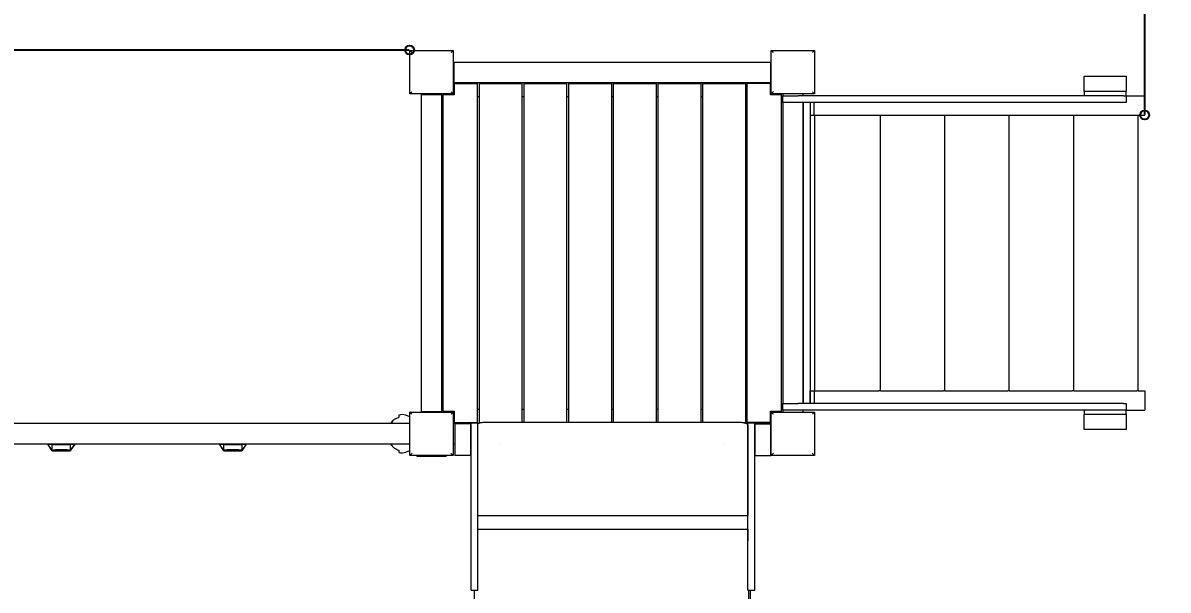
# Model space of a CAD drawing. Extents: x -10000 to 10000, y -10000 to 10000.
# Drawn here: x -1305 to 1231, y -746 to 509 of the extents above; entities that cross this region are included whole.
import ezdxf

# ---------------------------------------------------------------- set-up
doc = ezdxf.new("R2010")
doc.units = 0
doc.header["$LTSCALE"] = 5
doc.header["$PDMODE"] = 33
doc.header["$PDSIZE"] = 20
for name, color, linetype in [('PRODUCT', 3, 'CONTINUOUS'), ('REFERENCE', 9, 'CONTINUOUS'), ('REVIEW_REQUIRED', 30, 'CONTINUOUS'), ('SAFETY_ZONE', 1, 'CONTINUOUS')]:
    doc.layers.add(name, color=color, linetype=linetype)
doc.styles.add('LG1', font='arial.ttf', dxfattribs={"height": 185})
doc.styles.get("Standard").update_dxf_attribs({"font": 'SIMPLEX'})
doc.dimstyles.new('LG_DIM', dxfattribs={"dimtxt": 2.5, "dimasz": 2.5, "dimexe": 1.25, "dimexo": 0.625, "dimtad": 1, "dimlunit": 6, "dimtxsty": 'Standard', "dimcen": 2.5, "dimazin": 3, "dimtfac": 1, "dimtmove": 0, "dimatfit": 3, "dimarcsym": 0})

# ---------------------------------------------------------------- blocks, each defined once
blk = doc.blocks.new('*D4')
at = {"layer": 'REFERENCE', "color": 0, "transparency": 16777216}
for p in [(421.5, 1922.5), (304.8, -4330.4), (3084.9, -4330.4)]:
    blk.add_point(p, dxfattribs=at)
at = {"layer": 'REVIEW_REQUIRED', "color": 0, "lineweight": -2, "transparency": 16777216}
for p, q in [((422.5, 1922.5), (3134.9, 1922.5)), ((3084.9, 1802.5), (3084.9, -1059.5)), ((3084.9, -4210.4), (3084.9, -1348.4)), ((305.8, -4330.4), (3134.9, -4330.4))]:
    blk.add_line(p, q, dxfattribs=at)
at = {"layer": 'REVIEW_REQUIRED', "color": 0, "transparency": 16777216}
for points in [[(3064.9, 1802.5), (3104.9, 1802.5), (3084.9, 1922.5)], [(3064.9, -4210.4), (3104.9, -4210.4), (3084.9, -4330.4)]]:
    blk.add_solid(points, dxfattribs=at)
at = {"layer": 'REVIEW_REQUIRED', "color": 4, "transparency": 16777216, "insert": (3084.9, -1204), "char_height": 185, "attachment_point": 5, "style": 'LG1'}
blk.add_mtext('\\A1;6250', dxfattribs=at)
blk = doc.blocks.new('*D5')
at = {"layer": 'REFERENCE', "color": 0, "transparency": 16777216}
for p in [(2090.5, -400), (-4252.5, -415.2), (-4252.5, -4924.6)]:
    blk.add_point(p, dxfattribs=at)
at = {"layer": 'REVIEW_REQUIRED', "color": 0, "lineweight": -2, "transparency": 16777216}
for p, q in [((2090.5, -401), (2090.5, -4974.6)), ((-4252.5, -416.2), (-4252.5, -4974.6)), ((-4132.5, -4924.6), (-1540.5, -4924.6)), ((1970.5, -4924.6), (-887.7, -4924.6))]:
    blk.add_line(p, q, dxfattribs=at)
at = {"layer": 'REVIEW_REQUIRED', "color": 0, "transparency": 16777216}
for points in [[(-4132.5, -4904.6), (-4132.5, -4944.6), (-4252.5, -4924.6)], [(1970.5, -4904.6), (1970.5, -4944.6), (2090.5, -4924.6)]]:
    blk.add_solid(points, dxfattribs=at)
at = {"layer": 'REVIEW_REQUIRED', "color": 4, "transparency": 16777216, "insert": (-1214.1, -4924.6), "char_height": 185, "attachment_point": 5, "style": 'LG1'}
blk.add_mtext('\\A1;6340', dxfattribs=at)
blk = doc.blocks.new('*D6')
at = {"layer": 'REFERENCE', "color": 0, "transparency": 16777216}
for p in [(-5109.2, 448.8), (-448.8, 448.8), (-286.8, -2447.3)]:
    blk.add_point(p, dxfattribs=at)
at = {"layer": 'REVIEW_REQUIRED', "color": 0, "lineweight": -2, "transparency": 16777216}
for p, q in [((-449.8, 448.8), (-5159.2, 448.8)), ((-5109.2, 328.8), (-5109.2, -854.8)), ((-5109.2, -2327.3), (-5109.2, -1143.7)), ((-287.8, -2447.3), (-5159.2, -2447.3))]:
    blk.add_line(p, q, dxfattribs=at)
at = {"layer": 'REVIEW_REQUIRED', "color": 0, "transparency": 16777216}
for points in [[(-5129.2, 328.8), (-5089.2, 328.8), (-5109.2, 448.8)], [(-5129.2, -2327.3), (-5089.2, -2327.3), (-5109.2, -2447.3)]]:
    blk.add_solid(points, dxfattribs=at)
at = {"layer": 'REVIEW_REQUIRED', "color": 4, "transparency": 16777216, "insert": (-5109.2, -999.3), "char_height": 185, "attachment_point": 5, "style": 'LG1'}
blk.add_mtext('\\A1;2900', dxfattribs=at)
blk = doc.blocks.new('*D7')
at = {"layer": 'REFERENCE', "color": 0, "transparency": 16777216}
for p in [(1178.9, 2224.3), (1178.9, 305), (-2849.3, -381)]:
    blk.add_point(p, dxfattribs=at)
at = {"layer": 'REVIEW_REQUIRED', "color": 0, "lineweight": -2, "transparency": 16777216}
for p, q in [((-2849.3, -380), (-2849.3, 2274.3)), ((1178.9, 306), (1178.9, 2274.3)), ((-2729.3, 2224.3), (-1164.8, 2224.3)), ((1058.9, 2224.3), (-505.6, 2224.3))]:
    blk.add_line(p, q, dxfattribs=at)
at = {"layer": 'REVIEW_REQUIRED', "color": 0, "transparency": 16777216}
for points in [[(-2729.3, 2244.3), (-2729.3, 2204.3), (-2849.3, 2224.3)], [(1058.9, 2244.3), (1058.9, 2204.3), (1178.9, 2224.3)]]:
    blk.add_solid(points, dxfattribs=at)
at = {"layer": 'REVIEW_REQUIRED', "color": 4, "transparency": 16777216, "insert": (-835.2, 2224.3), "char_height": 185, "attachment_point": 5, "style": 'LG1'}
blk.add_mtext('\\A1;4030', dxfattribs=at)

msp = doc.modelspace()

# ---------------------------------------------------------------- linework, layer by layer
at = {"layer": 'PRODUCT', "linetype": 'Continuous', "lineweight": 0}
for p, q in [((-448, 352), (-448, 448)), ((-448, 448), (-352, 448)), ((-352, 448), (-352, 352)), ((352, 352), (352, 448)), ((352, 448), (448, 448)), ((448, 448), (448, 352)), ((-350.5, 422.5), (-352, 422.5)), ((-352, 422.5), (-352, 377.5)), ((-350.5, 422.5), (350.5, 422.5)), ((-350.5, 422.5), (-350.5, 377.5)), ((352, 422.5), (350.5, 422.5)), ((350.5, 422.5), (350.5, 377.5)), ((352, 377.5), (352, 422.5)), ((1044.9, 357), (1044.9, 391)), ((1044.9, 391), (1137.9, 391)), ((1137.9, 391), (1137.9, 357)), ((-352, 377.5), (-350.5, 377.5)), ((-351, 350), (-351, 377.5)), ((-350.5, 377.5), (350.5, 377.5)), ((-350, 375), (-350, 350)), ((-350, 375), (-299, 375)), ((-299, 375), (-299, -375)), ((-295, 375), (-200, 375)), ((-295, 375), (-295, -375)), ((-200, 375), (-200, -374.4)), ((-196, 375), (-101, 375)), ((-196, 375), (-196, -374.4)), ((-101, 375), (-101, -374.4)), ((-97, 375), (-2, 375)), ((-97, 375), (-97, -374.4)), ((-2, 375), (-2, -374.4)), ((2, 375), (97, 375)), ((2, 375), (2, -374.4)), ((97, 375), (97, -374.4)), ((101, 375), (196, 375)), ((101, 375), (101, -374.4)), ((196, 375), (196, -374.4)), ((200, 375), (295, 375)), ((200, 375), (200, -374.4)), ((295, 375), (295, -375)), ((299, -375), (299, 375)), ((350, 375), (299, 375)), ((350, 350), (350, 375)), ((350.5, 377.5), (352, 377.5)), ((351, 350), (351, 377.5)), ((1137.9, 357), (1044.9, 357)), ((1044.9, 357), (1044.9, 348)), ((1137.9, 348), (1137.9, 357)), ((-352, 352), (-448, 352)), ((-422.5, 352), (-422.5, 350.5)), ((-377.5, 352), (-422.5, 352)), ((-422.5, -350.5), (-422.5, 350.5)), ((-422.5, 350.5), (-377.5, 350.5)), ((-377.5, 350.5), (-377.5, 352)), ((-377.5, -350.5), (-377.5, 350.5)), ((-375, 350), (-375, -350)), ((-350, 350), (-375, 350)), ((-295, 345.6), (-299, 345.6)), ((-196, 345.6), (-200, 345.6)), ((-97, 345.6), (-101, 345.6)), ((2, 345.6), (-2, 345.6)), ((101, 345.6), (97, 345.6)), ((200, 345.6), (196, 345.6)), ((299, 345.6), (295, 345.6)), ((375, 350), (350, 350)), ((448, 352), (352, 352)), ((375, -350), (375, 350)), ((377.5, 352), (377.5, 348)), ((422.5, 352), (377.5, 352)), ((377.5, 333), (377.5, 348)), ((377.5, 348), (383.2, 348)), ((377.5, 333), (377.5, -333)), ((383.2, 333), (377.5, 333)), ((383.2, 348), (411.5, 348)), ((411.5, 333), (383.2, 333)), ((1131.9, 348), (411.5, 348)), ((1131.9, 333), (411.5, 333)), ((422.5, 348), (422.5, 352)), ((422.5, -333), (422.5, 333)), ((423, 333), (423, -333)), ((438, 333), (438, 305)), ((438, 333), (438, -333)), ((446.8, 305), (446.8, 333)), ((1131.9, 348), (1137.8, 348)), ((1137.9, 333), (1131.9, 333)), ((1137.8, 348), (1137.9, 348)), ((1137.9, 348), (1178.9, 348)), ((1137.9, 348), (1137.9, 333)), ((1178.9, 305), (1178.9, 348)), ((423, 305), (422.5, 305)), ((438, 305), (446.8, 305)), ((446.8, 305), (590.2, 305)), ((448.5, -305), (448.5, 305)), ((590.2, 305), (593.5, 305)), ((593.5, 305), (733, 305)), ((593.5, -305), (593.5, 305)), ((733, 305), (736.2, 305)), ((736.2, 305), (875.7, 305)), ((736.2, -305), (736.2, 305)), ((875.7, 305), (878.9, 305)), ((878.9, 305), (1018.4, 305)), ((878.9, -305), (878.9, 305)), ((1018.4, 305), (1021.7, 305)), ((1021.7, 305), (1161.1, 305)), ((1021.7, -305), (1021.7, 305)), ((1161.1, 305), (1164.4, 305)), ((1164.4, 305), (1178.9, 305)), ((1164.4, -305), (1164.4, 305)), ((423, -305), (422.5, -305)), ((438, -333), (438, -305)), ((438, -305), (446.8, -305)), ((446.8, -305), (590.2, -305)), ((446.8, -305), (446.8, -333)), ((593.5, -305), (590.2, -305)), ((593.5, -305), (733, -305)), ((736.2, -305), (733, -305)), ((736.2, -305), (875.7, -305)), ((878.9, -305), (875.7, -305)), ((878.9, -305), (1018.4, -305)), ((1021.7, -305), (1018.4, -305)), ((1021.7, -305), (1161.1, -305)), ((1164.4, -305), (1161.1, -305)), ((1164.4, -305), (1178.9, -305)), ((1178.9, -305), (1178.9, -348)), ((-448, -448), (-448, -352)), ((-448, -352), (-352, -352)), ((-422.5, -350.5), (-422.5, -352)), ((-422.5, -350.5), (-377.5, -350.5)), ((-422.5, -352), (-377.5, -352)), ((-377.5, -352), (-377.5, -350.5)), ((-375, -350), (-350, -350)), ((-352, -352), (-352, -448)), ((-351, -350), (-351, -377.5)), ((-350, -350), (-350, -375)), ((-299, -345.6), (-295, -345.6)), ((-200, -345.6), (-196, -345.6)), ((-101, -345.6), (-97, -345.6)), ((-2, -345.6), (2, -345.6)), ((97, -345.6), (101, -345.6)), ((196, -345.6), (200, -345.6)), ((295, -345.6), (299, -345.6)), ((350, -350), (375, -350)), ((350, -375), (350, -350)), ((351, -350), (351, -377.5)), ((352, -448), (352, -352)), ((352, -352), (448, -352)), ((377.5, -348), (377.5, -333)), ((377.5, -333), (383.2, -333)), ((377.5, -348), (377.5, -352)), ((383.2, -348), (377.5, -348)), ((377.5, -352), (422.5, -352)), ((383.2, -333), (411.5, -333)), ((411.5, -348), (383.2, -348)), ((1131.9, -333), (411.5, -333)), ((1131.9, -348), (411.5, -348)), ((422.5, -352), (422.5, -348)), ((448, -352), (448, -448)), ((1044.9, -348), (1044.9, -357)), ((1131.9, -333), (1137.9, -333)), ((1137.8, -348), (1131.9, -348)), ((1137.9, -348), (1137.8, -348)), ((1137.9, -333), (1137.9, -348)), ((1137.9, -348), (1178.9, -348)), ((1137.9, -357), (1137.9, -348)), ((-448, -377.5), (-2752, -377.5)), ((-472.5, -358.8), (-472.5, -363.8)), ((-448, -362.3), (-457, -359.2)), ((-448, -422.5), (-448, -377.5)), ((-312.4, -377.5), (-352, -377.5)), ((-352, -377.5), (-352, -422.5)), ((-350, -375), (-299, -375)), ((-348.7, -377.9), (-348.7, -447.9)), ((-313.7, -377.9), (-348.7, -377.9)), ((-313.7, -377.9), (-313.7, -447.9)), ((-312.4, -391), (-312.4, -376)), ((-312.4, -376), (-297.4, -376)), ((-297.4, -391), (-297.4, -376)), ((-297.2, -377.5), (-297.4, -377.5)), ((-295, -375), (-288.6, -375)), ((-280, -374.4), (280, -374.4)), ((288.6, -375), (295, -375)), ((300.5, -377.5), (297.2, -377.5)), ((350, -375), (299, -375)), ((300.5, -391), (300.5, -376)), ((300.5, -376), (315.5, -376)), ((315.5, -391), (315.5, -376)), ((352, -377.5), (315.5, -377.5)), ((316.3, -447.9), (316.3, -377.9)), ((316.3, -377.9), (351.3, -377.9)), ((351.3, -447.9), (351.3, -377.9)), ((352, -422.5), (352, -377.5)), ((1044.9, -357), (1137.9, -357)), ((1044.9, -391), (1044.9, -357)), ((1137.9, -357), (1137.9, -391)), ((-312.4, -686), (-312.4, -391)), ((-297.4, -686), (-297.4, -391)), ((300, -381.6), (300, -423)), ((300.5, -686), (300.5, -391)), ((315.5, -686), (315.5, -391)), ((1137.9, -391), (1044.9, -391)), ((-2752, -422.5), (-448, -422.5)), ((-1249.8, -423), (-1250.1, -422.5)), ((-1240, -438), (-1249.8, -423)), ((-1249.7, -423.1), (-1249.8, -423)), ((-1249.8, -423), (-1190.2, -423)), ((-1240, -437.5), (-1249.7, -423.1)), ((-1240, -423.3), (-1249.7, -423.1)), ((-1240, -437.5), (-1240, -423.3)), ((-1239.6, -423.4), (-1240, -423.3)), ((-1200, -423.3), (-1200.4, -423.4)), ((-1190.2, -423), (-1200, -438)), ((-1190.3, -423.1), (-1200, -437.5)), ((-1190.3, -423.1), (-1200, -423.3)), ((-1200, -423.3), (-1200, -437.5)), ((-1190.2, -423), (-1190.3, -423.1)), ((-1189.9, -422.5), (-1190.2, -423)), ((-869.8, -423), (-870.1, -422.5)), ((-860, -438), (-869.8, -423)), ((-869.7, -423.1), (-869.8, -423)), ((-869.8, -423), (-810.2, -423)), ((-860, -437.5), (-869.7, -423.1)), ((-860, -423.3), (-869.7, -423.1)), ((-860, -437.5), (-860, -423.3)), ((-859.6, -423.4), (-860, -423.3)), ((-820, -423.3), (-820.4, -423.4)), ((-810.2, -423), (-820, -438)), ((-810.3, -423.1), (-820, -437.5)), ((-810.3, -423.1), (-820, -423.3)), ((-820, -423.3), (-820, -437.5)), ((-810.2, -423), (-810.3, -423.1)), ((-809.9, -422.5), (-810.2, -423)), ((-352, -422.5), (-348.7, -422.5)), ((-313.7, -422.5), (-312.4, -422.5)), ((-248.3, -422.5), (-248.3, -422.5)), ((248.3, -422.5), (248.3, -422.5)), ((300, -422.5), (300.5, -422.5)), ((300, -423), (300, -469)), ((315.5, -422.5), (316.3, -422.5)), ((351.3, -422.5), (352, -422.5)), ((-1239.6, -437.1), (-1240, -437.5)), ((-1240, -438), (-1240, -437.5)), ((-1240, -437.5), (-1240, -437.5)), ((-1240, -438), (-1200, -438)), ((-1200.4, -437.1), (-1200, -437.5)), ((-1200, -437.5), (-1200, -437.5)), ((-1200, -437.5), (-1200, -438)), ((-859.6, -437.1), (-860, -437.5)), ((-860, -438), (-860, -437.5)), ((-860, -437.5), (-860, -437.5)), ((-860, -438), (-820, -438)), ((-820.4, -437.1), (-820, -437.5)), ((-820, -437.5), (-820, -437.5)), ((-820, -437.5), (-820, -438)), ((-472.5, -436.2), (-472.5, -441.2)), ((-448, -437.7), (-457, -440.8)), ((-352, -448), (-448, -448)), ((-432.5, -448), (-432.5, -449.5)), ((-432.5, -449.5), (-367.5, -449.5)), ((-367.5, -448), (-367.5, -449.5)), ((-313.7, -447.9), (-348.7, -447.9)), ((316.3, -447.9), (351.3, -447.9)), ((448, -448), (352, -448)), ((-297.4, -580.9), (300.3, -580.9)), ((300.3, -610.9), (300.3, -580.9)), ((-297.4, -610.9), (300.3, -610.9)), ((-312.4, -746), (-312.4, -686)), ((-297.4, -746), (-297.4, -686)), ((300.5, -746), (300.5, -686)), ((315.5, -746), (315.5, -686)), ((-312.4, -746), (-297.4, -746)), ((300.5, -746), (315.5, -746))]:
    msp.add_line(p, q, dxfattribs=at)
for centre, radius, start, end in [((-465.4, -383.8), 26, 71, 105.7753), ((-1220, -407), 16, 255.7791, 270), ((-1220, -407), 15.5, 269.27, 270), ((-1220, -407), 15.5, 270, 270.73), ((-1220, -407), 16, 270, 284.2209), ((-840, -407), 16, 255.7791, 270), ((-840, -407), 15.5, 269.27, 270), ((-840, -407), 15.5, 270, 270.73), ((-840, -407), 16, 270, 284.2209), ((-465.4, -416.2), 26, 254.2247, 289)]:
    msp.add_arc(centre, radius, start, end, dxfattribs=at)
for centre, major_axis, start_param, end_param in [((-426.6, -387.7), (66.8, 11.6), 2.659657, 2.685459), ((-426.6, -412.3), (-66.8, 11.6), 0.456134, 0.481936)]:
    msp.add_ellipse(centre, major_axis=major_axis, ratio=0.701836, start_param=start_param, end_param=end_param, dxfattribs=at)
for points, knots in [([(-443.4, 443.4), (-443.4, 443.4), (-443.4, 443.4), (-443.9, 443.9), (-444.5, 444.5), (-446.1, 446.1), (-446.9, 446.9), (-447.8, 447.8), (-448, 448), (-448, 448)], [-0.054665, -0.054665, -0.054665, -0.054665, 0, 0, 2.886993, 2.886993, 9.76026, 9.76026, 14.748006, 14.748006, 14.748006, 14.748006]), ([(-356.6, 443.4), (-356.6, 443.4), (-356.6, 443.4), (-356.1, 443.9), (-355.5, 444.5), (-353.9, 446.1), (-353.1, 446.9), (-352.2, 447.8), (-352, 448), (-352, 448)], [-0.054665, -0.054665, -0.054665, -0.054665, 0, 0, 2.886993, 2.886993, 9.76026, 9.76026, 14.748006, 14.748006, 14.748006, 14.748006]), ([(356.6, 443.4), (356.6, 443.4), (356.6, 443.4), (356.1, 443.9), (355.5, 444.5), (353.9, 446.1), (353.1, 446.9), (352.2, 447.8), (352, 448), (352, 448)], [-0.054665, -0.054665, -0.054665, -0.054665, 0, 0, 2.886993, 2.886993, 9.76026, 9.76026, 14.748006, 14.748006, 14.748006, 14.748006]), ([(443.4, 443.4), (443.4, 443.4), (443.4, 443.4), (443.9, 443.9), (444.5, 444.5), (446.1, 446.1), (446.9, 446.9), (447.8, 447.8), (448, 448), (448, 448)], [-0.054665, -0.054665, -0.054665, -0.054665, 0, 0, 2.886993, 2.886993, 9.76026, 9.76026, 14.748006, 14.748006, 14.748006, 14.748006]), ([(-443.4, 356.6), (-443.4, 356.6), (-443.4, 356.6), (-443.9, 356.1), (-444.5, 355.5), (-446.1, 353.9), (-446.9, 353.1), (-447.8, 352.2), (-448, 352), (-448, 352)], [-0.054665, -0.054665, -0.054665, -0.054665, 0, 0, 2.886993, 2.886993, 9.76026, 9.76026, 14.748006, 14.748006, 14.748006, 14.748006]), ([(-352, 352), (-352, 352), (-352.2, 352.2), (-353.1, 353.1), (-353.9, 353.9), (-355.5, 355.5), (-356.1, 356.1), (-356.6, 356.6), (-356.6, 356.6), (-356.6, 356.6)], [20.558259, 20.558259, 20.558259, 20.558259, 24.227592, 24.227592, 29.284044, 29.284044, 31.407917, 31.407917, 31.448132, 31.448132, 31.448132, 31.448132]), ([(356.6, 356.6), (356.6, 356.6), (356.6, 356.6), (356.1, 356.1), (355.5, 355.5), (353.9, 353.9), (353.1, 353.1), (352.2, 352.2), (352, 352), (352, 352)], [-0.054665, -0.054665, -0.054665, -0.054665, 0, 0, 2.886993, 2.886993, 9.76026, 9.76026, 14.748006, 14.748006, 14.748006, 14.748006]), ([(448, 352), (448, 352), (447.8, 352.2), (446.9, 353.1), (446.1, 353.9), (444.5, 355.5), (443.9, 356.1), (443.4, 356.6), (443.4, 356.6), (443.4, 356.6)], [20.558259, 20.558259, 20.558259, 20.558259, 24.227592, 24.227592, 29.284044, 29.284044, 31.407917, 31.407917, 31.448132, 31.448132, 31.448132, 31.448132]), ([(-443.4, -356.6), (-443.4, -356.6), (-443.4, -356.6), (-443.9, -356.1), (-444.5, -355.5), (-446.1, -353.9), (-446.9, -353.1), (-447.8, -352.2), (-448, -352), (-448, -352)], [-0.054665, -0.054665, -0.054665, -0.054665, 0, 0, 2.886993, 2.886993, 9.76026, 9.76026, 14.748006, 14.748006, 14.748006, 14.748006]), ([(-356.6, -356.6), (-356.6, -356.6), (-356.6, -356.6), (-356.1, -356.1), (-355.5, -355.5), (-353.9, -353.9), (-353.1, -353.1), (-352.2, -352.2), (-352, -352), (-352, -352)], [-0.054665, -0.054665, -0.054665, -0.054665, 0, 0, 2.886993, 2.886993, 9.76026, 9.76026, 14.748006, 14.748006, 14.748006, 14.748006]), ([(356.6, -356.6), (356.6, -356.6), (356.6, -356.6), (356.1, -356.1), (355.5, -355.5), (353.9, -353.9), (353.1, -353.1), (352.2, -352.2), (352, -352), (352, -352)], [-0.054665, -0.054665, -0.054665, -0.054665, 0, 0, 2.886993, 2.886993, 9.76026, 9.76026, 14.748006, 14.748006, 14.748006, 14.748006]), ([(443.4, -356.6), (443.4, -356.6), (443.4, -356.6), (443.9, -356.1), (444.5, -355.5), (446.1, -353.9), (446.9, -353.1), (447.8, -352.2), (448, -352), (448, -352)], [-0.054665, -0.054665, -0.054665, -0.054665, 0, 0, 2.886993, 2.886993, 9.76026, 9.76026, 14.748006, 14.748006, 14.748006, 14.748006]), ([(-489.6, -376.3), (-488.9, -374.9), (-488, -373.5), (-486.6, -372), (-486.3, -371.6), (-485.7, -371), (-485.4, -370.7), (-484.4, -369.8), (-483.7, -369.2), (-482.2, -368.2), (-481.4, -367.7), (-480.2, -366.9), (-479.8, -366.7), (-479, -366.3), (-478.5, -366), (-476.3, -365), (-474.5, -364.3), (-472.5, -363.8)], [0.00000056, 0.00000056, 0.00000056, 0.00000056, 0.00599976, 0.00599976, 0.00749957, 0.00749957, 0.00899937, 0.00899937, 0.01199897, 0.01199897, 0.01499857, 0.01499857, 0.01649837, 0.01649837, 0.01799817, 0.01799817, 0.02399737, 0.02399737, 0.02399737, 0.02399737]), ([(-486.7, -372.1), (-486.7, -372.1), (-486.8, -372.2), (-488, -373.5), (-488.9, -374.9), (-489.6, -376.3)], [0.017683201, 0.017683201, 0.017683201, 0.017683201, 0.018003575, 0.018003575, 0.024004698, 0.024004698, 0.024004698, 0.024004698]), ([(-487.4, -372.9), (-487.2, -372.7), (-487, -372.5), (-486.6, -372), (-486.3, -371.6), (-485.7, -371), (-485.4, -370.7), (-484.9, -370.3), (-484.7, -370.1), (-484.5, -370)], [0.00495113, 0.00495113, 0.00495113, 0.00495113, 0.005999765, 0.005999765, 0.007499565, 0.007499565, 0.008999366, 0.008999366, 0.009725422, 0.009725422, 0.009725422, 0.009725422]), ([(-487.4, -372.9), (-487.2, -372.7), (-487, -372.5), (-486.6, -372), (-486.3, -371.6), (-485.7, -371), (-485.4, -370.7), (-484.9, -370.3), (-484.7, -370.1), (-484.5, -370)], [0.00495113, 0.00495113, 0.00495113, 0.00495113, 0.005999765, 0.005999765, 0.007499565, 0.007499565, 0.008999366, 0.008999366, 0.009725422, 0.009725422, 0.009725422, 0.009725422]), ([(-487.4, -372.9), (-487.2, -372.7), (-487, -372.5), (-486.6, -372), (-486.3, -371.6), (-485.7, -371), (-485.4, -370.7), (-484.9, -370.3), (-484.7, -370.1), (-484.5, -370)], [0.00495113, 0.00495113, 0.00495113, 0.00495113, 0.005999765, 0.005999765, 0.007499565, 0.007499565, 0.008999366, 0.008999366, 0.009725422, 0.009725422, 0.009725422, 0.009725422]), ([(-487.4, -372.9), (-487.2, -372.7), (-487, -372.5), (-486.6, -372), (-486.3, -371.6), (-485.7, -371), (-485.4, -370.7), (-484.9, -370.3), (-484.7, -370.1), (-484.5, -370)], [0.00495113, 0.00495113, 0.00495113, 0.00495113, 0.005999765, 0.005999765, 0.007499565, 0.007499565, 0.008999366, 0.008999366, 0.009725422, 0.009725422, 0.009725422, 0.009725422]), ([(-297.4, -377.7), (-297.3, -377.6), (-297.3, -377.5), (-296.4, -377.1), (-295.6, -376.7), (-293.8, -376.1), (-292.7, -375.8), (-290.5, -375.3), (-289.3, -375.1), (-286.8, -374.8), (-285.6, -374.6), (-283, -374.5), (-281.7, -374.4), (-280.3, -374.4), (-280.1, -374.4), (-280, -374.4)], [8.414848, 8.414848, 8.414848, 8.414848, 8.990734, 8.990734, 13.24244, 13.24244, 17.674197, 17.674197, 21.832032, 21.832032, 25.820137, 25.820137, 29.721296, 29.721296, 30.126345, 30.126345, 30.126345, 30.126345]), ([(280, -374.4), (281.3, -374.4), (282.6, -374.5), (285.1, -374.6), (286.3, -374.7), (288.7, -375), (289.8, -375.2), (291.9, -375.6), (292.9, -375.8), (294.8, -376.4), (295.6, -376.7), (297.2, -377.5), (297.9, -377.9), (299.1, -379), (299.6, -379.7), (299.9, -380.9), (300, -381.2), (300, -381.6)], [0, 0, 0, 0, 3.823757, 3.823757, 7.68223, 7.68223, 11.574071, 11.574071, 15.539423, 15.539423, 19.637649, 19.637649, 23.972292, 23.972292, 28.363196, 28.363196, 30.119863, 30.119863, 30.119863, 30.119863]), ([(-1239.6, -423.4), (-1239.5, -423.5), (-1239.3, -423.5), (-1238.8, -423.6), (-1238.5, -423.6), (-1237.8, -423.7), (-1237.3, -423.7), (-1236.4, -423.8), (-1235.8, -423.9), (-1234.5, -423.9), (-1233.8, -424), (-1232.5, -424), (-1232.1, -424), (-1231.1, -424.1), (-1230.6, -424.1), (-1229.4, -424.1), (-1228.8, -424.1), (-1227.8, -424.1), (-1227.4, -424.2), (-1226.7, -424.2), (-1226.3, -424.2), (-1225.4, -424.2), (-1225, -424.2), (-1224.1, -424.2), (-1223.6, -424.2), (-1222.7, -424.2), (-1222.1, -424.2), (-1221.3, -424.2), (-1221.1, -424.2), (-1220.5, -424.2), (-1220.3, -424.2), (-1220, -424.2)], [0.01047501, 0.01047501, 0.01047501, 0.01047501, 0.01693541, 0.01693541, 0.02339581, 0.02339581, 0.02985621, 0.02985621, 0.03631661, 0.03631661, 0.04277702, 0.04277702, 0.04600722, 0.04600722, 0.04923742, 0.04923742, 0.05246762, 0.05246762, 0.05408272, 0.05408272, 0.05569782, 0.05569782, 0.05731292, 0.05731292, 0.05892802, 0.05892802, 0.06054312, 0.06054312, 0.06135067, 0.06135067, 0.06215822, 0.06215822, 0.06215822, 0.06215822]), ([(-1220, -424.2), (-1219.7, -424.2), (-1219.5, -424.2), (-1218.9, -424.2), (-1218.6, -424.2), (-1217.8, -424.2), (-1217.3, -424.2), (-1216.6, -424.2), (-1216.3, -424.2), (-1215.9, -424.2), (-1215.6, -424.2), (-1214.9, -424.2), (-1214.5, -424.2), (-1213.7, -424.2), (-1213.3, -424.2), (-1212.5, -424.2), (-1212.2, -424.1), (-1211.2, -424.1), (-1210.5, -424.1), (-1209.4, -424.1), (-1208.9, -424.1), (-1207.9, -424), (-1207.4, -424), (-1206.2, -424), (-1205.4, -423.9), (-1204.2, -423.9), (-1203.6, -423.8), (-1202.9, -423.8), (-1202.7, -423.7), (-1202.2, -423.7), (-1202.1, -423.7), (-1201.2, -423.6), (-1200.7, -423.5), (-1200.4, -423.4)], [0.06215822, 0.06215822, 0.06215822, 0.06215822, 0.0629713, 0.0629713, 0.06378437, 0.06378437, 0.06541052, 0.06541052, 0.0662236, 0.0662236, 0.06703667, 0.06703667, 0.06866282, 0.06866282, 0.07028897, 0.07028897, 0.07191512, 0.07191512, 0.07516742, 0.07516742, 0.07841972, 0.07841972, 0.08167202, 0.08167202, 0.08817662, 0.08817662, 0.09468122, 0.09468122, 0.09793352, 0.09793352, 0.10118582, 0.10118582, 0.11419502, 0.11419502, 0.11419502, 0.11419502]), ([(-859.6, -423.4), (-859.5, -423.5), (-859.3, -423.5), (-858.8, -423.6), (-858.5, -423.6), (-857.8, -423.7), (-857.3, -423.7), (-856.4, -423.8), (-855.8, -423.9), (-854.5, -423.9), (-853.8, -424), (-852.5, -424), (-852.1, -424), (-851.1, -424.1), (-850.6, -424.1), (-849.4, -424.1), (-848.8, -424.1), (-847.8, -424.1), (-847.4, -424.2), (-846.7, -424.2), (-846.3, -424.2), (-845.4, -424.2), (-845, -424.2), (-844.1, -424.2), (-843.6, -424.2), (-842.7, -424.2), (-842.1, -424.2), (-841.3, -424.2), (-841.1, -424.2), (-840.5, -424.2), (-840.3, -424.2), (-840, -424.2)], [0.01047501, 0.01047501, 0.01047501, 0.01047501, 0.01693541, 0.01693541, 0.02339581, 0.02339581, 0.02985621, 0.02985621, 0.03631661, 0.03631661, 0.04277702, 0.04277702, 0.04600722, 0.04600722, 0.04923742, 0.04923742, 0.05246762, 0.05246762, 0.05408272, 0.05408272, 0.05569782, 0.05569782, 0.05731292, 0.05731292, 0.05892802, 0.05892802, 0.06054312, 0.06054312, 0.06135067, 0.06135067, 0.06215822, 0.06215822, 0.06215822, 0.06215822]), ([(-840, -424.2), (-839.7, -424.2), (-839.5, -424.2), (-838.9, -424.2), (-838.6, -424.2), (-837.8, -424.2), (-837.3, -424.2), (-836.6, -424.2), (-836.3, -424.2), (-835.9, -424.2), (-835.6, -424.2), (-834.9, -424.2), (-834.5, -424.2), (-833.7, -424.2), (-833.3, -424.2), (-832.5, -424.2), (-832.2, -424.1), (-831.2, -424.1), (-830.5, -424.1), (-829.4, -424.1), (-828.9, -424.1), (-827.9, -424), (-827.4, -424), (-826.2, -424), (-825.4, -423.9), (-824.2, -423.9), (-823.6, -423.8), (-822.9, -423.8), (-822.7, -423.7), (-822.2, -423.7), (-822.1, -423.7), (-821.2, -423.6), (-820.7, -423.5), (-820.4, -423.4)], [0.06215822, 0.06215822, 0.06215822, 0.06215822, 0.0629713, 0.0629713, 0.06378437, 0.06378437, 0.06541052, 0.06541052, 0.0662236, 0.0662236, 0.06703667, 0.06703667, 0.06866282, 0.06866282, 0.07028897, 0.07028897, 0.07191512, 0.07191512, 0.07516742, 0.07516742, 0.07841972, 0.07841972, 0.08167202, 0.08167202, 0.08817662, 0.08817662, 0.09468122, 0.09468122, 0.09793352, 0.09793352, 0.10118582, 0.10118582, 0.11419502, 0.11419502, 0.11419502, 0.11419502]), ([(-486.7, -427.9), (-486.7, -427.9), (-486.8, -427.8), (-488, -426.5), (-488.9, -425.1), (-489.6, -423.7)], [0.017683201, 0.017683201, 0.017683201, 0.017683201, 0.018003575, 0.018003575, 0.024004698, 0.024004698, 0.024004698, 0.024004698]), ([(-489.6, -423.7), (-488.9, -425.1), (-488, -426.5), (-486.6, -428), (-486.3, -428.4), (-485.7, -429), (-485.4, -429.3), (-484.4, -430.2), (-483.7, -430.8), (-482.2, -431.8), (-481.4, -432.3), (-480.2, -433.1), (-479.8, -433.3), (-479, -433.7), (-478.5, -434), (-476.3, -435), (-474.5, -435.7), (-472.5, -436.2)], [0.00000056, 0.00000056, 0.00000056, 0.00000056, 0.00599976, 0.00599976, 0.00749957, 0.00749957, 0.00899937, 0.00899937, 0.01199897, 0.01199897, 0.01499857, 0.01499857, 0.01649837, 0.01649837, 0.01799817, 0.01799817, 0.02399737, 0.02399737, 0.02399737, 0.02399737]), ([(-487.4, -427.1), (-487.2, -427.3), (-487, -427.5), (-486.6, -428), (-486.3, -428.4), (-485.7, -429), (-485.4, -429.3), (-484.9, -429.7), (-484.7, -429.9), (-484.5, -430)], [0.00495113, 0.00495113, 0.00495113, 0.00495113, 0.005999765, 0.005999765, 0.007499565, 0.007499565, 0.008999366, 0.008999366, 0.009725422, 0.009725422, 0.009725422, 0.009725422]), ([(-487.4, -427.1), (-487.2, -427.3), (-487, -427.5), (-486.6, -428), (-486.3, -428.4), (-485.7, -429), (-485.4, -429.3), (-484.9, -429.7), (-484.7, -429.9), (-484.5, -430)], [0.00495113, 0.00495113, 0.00495113, 0.00495113, 0.005999765, 0.005999765, 0.007499565, 0.007499565, 0.008999366, 0.008999366, 0.009725422, 0.009725422, 0.009725422, 0.009725422]), ([(-487.4, -427.1), (-487.2, -427.3), (-487, -427.5), (-486.6, -428), (-486.3, -428.4), (-485.7, -429), (-485.4, -429.3), (-484.9, -429.7), (-484.7, -429.9), (-484.5, -430)], [0.00495113, 0.00495113, 0.00495113, 0.00495113, 0.005999765, 0.005999765, 0.007499565, 0.007499565, 0.008999366, 0.008999366, 0.009725422, 0.009725422, 0.009725422, 0.009725422]), ([(-487.4, -427.1), (-487.2, -427.3), (-487, -427.5), (-486.6, -428), (-486.3, -428.4), (-485.7, -429), (-485.4, -429.3), (-484.9, -429.7), (-484.7, -429.9), (-484.5, -430)], [0.00495113, 0.00495113, 0.00495113, 0.00495113, 0.005999765, 0.005999765, 0.007499565, 0.007499565, 0.008999366, 0.008999366, 0.009725422, 0.009725422, 0.009725422, 0.009725422]), ([(-1220, -435.6), (-1220.5, -435.6), (-1221.1, -435.6), (-1221.9, -435.6), (-1222.1, -435.6), (-1222.7, -435.6), (-1222.9, -435.6), (-1223.6, -435.6), (-1224.1, -435.6), (-1224.8, -435.6), (-1225, -435.6), (-1225.5, -435.6), (-1225.7, -435.6), (-1226.7, -435.7), (-1227.4, -435.7), (-1228.5, -435.7), (-1228.8, -435.8), (-1229.4, -435.8), (-1229.7, -435.8), (-1230.6, -435.8), (-1231.1, -435.9), (-1232.1, -435.9), (-1232.5, -436), (-1233.4, -436), (-1233.8, -436.1), (-1234.5, -436.2), (-1234.8, -436.2), (-1235.8, -436.3), (-1236.4, -436.4), (-1237.3, -436.5), (-1237.8, -436.6), (-1238.8, -436.8), (-1239.3, -437), (-1239.6, -437.1)], [0.06175443, 0.06175443, 0.06175443, 0.06175443, 0.06334678, 0.06334678, 0.06414295, 0.06414295, 0.06493913, 0.06493913, 0.06653147, 0.06653147, 0.06732765, 0.06732765, 0.06812382, 0.06812382, 0.07130852, 0.07130852, 0.07290086, 0.07290086, 0.07449321, 0.07449321, 0.0776779, 0.0776779, 0.0808626, 0.0808626, 0.08404729, 0.08404729, 0.08723199, 0.08723199, 0.09360138, 0.09360138, 0.09997077, 0.09997077, 0.11270954, 0.11270954, 0.11270954, 0.11270954]), ([(-1200.4, -437.1), (-1200.7, -437), (-1201.2, -436.8), (-1202.2, -436.6), (-1202.6, -436.5), (-1203.4, -436.4), (-1203.6, -436.4), (-1204.2, -436.3), (-1204.5, -436.3), (-1205.4, -436.2), (-1206.2, -436.1), (-1207.4, -436), (-1207.9, -435.9), (-1208.8, -435.9), (-1209.4, -435.8), (-1210.2, -435.8), (-1210.5, -435.8), (-1211.1, -435.8), (-1211.5, -435.7), (-1212.5, -435.7), (-1213.2, -435.7), (-1214.5, -435.6), (-1214.9, -435.6), (-1215.8, -435.6), (-1216.3, -435.6), (-1217.1, -435.6), (-1217.3, -435.6), (-1217.8, -435.6), (-1218.1, -435.6), (-1218.6, -435.6), (-1218.9, -435.6), (-1219.4, -435.6), (-1219.7, -435.6), (-1220, -435.6)], [0.01043898, 0.01043898, 0.01043898, 0.01043898, 0.02326784, 0.02326784, 0.02968227, 0.02968227, 0.03288949, 0.03288949, 0.03609671, 0.03609671, 0.04251114, 0.04251114, 0.04571835, 0.04571835, 0.04892557, 0.04892557, 0.05052918, 0.05052918, 0.05213278, 0.05213278, 0.05534, 0.05534, 0.05694361, 0.05694361, 0.05854722, 0.05854722, 0.05934902, 0.05934902, 0.06015082, 0.06015082, 0.06095263, 0.06095263, 0.06175443, 0.06175443, 0.06175443, 0.06175443]), ([(-840, -435.6), (-840.5, -435.6), (-841.1, -435.6), (-841.9, -435.6), (-842.1, -435.6), (-842.7, -435.6), (-842.9, -435.6), (-843.6, -435.6), (-844.1, -435.6), (-844.8, -435.6), (-845, -435.6), (-845.5, -435.6), (-845.7, -435.6), (-846.7, -435.7), (-847.4, -435.7), (-848.5, -435.7), (-848.8, -435.8), (-849.4, -435.8), (-849.7, -435.8), (-850.6, -435.8), (-851.1, -435.9), (-852.1, -435.9), (-852.5, -436), (-853.4, -436), (-853.8, -436.1), (-854.5, -436.2), (-854.8, -436.2), (-855.8, -436.3), (-856.4, -436.4), (-857.3, -436.5), (-857.8, -436.6), (-858.8, -436.8), (-859.3, -437), (-859.6, -437.1)], [0.06175443, 0.06175443, 0.06175443, 0.06175443, 0.06334678, 0.06334678, 0.06414295, 0.06414295, 0.06493913, 0.06493913, 0.06653147, 0.06653147, 0.06732765, 0.06732765, 0.06812382, 0.06812382, 0.07130852, 0.07130852, 0.07290086, 0.07290086, 0.07449321, 0.07449321, 0.0776779, 0.0776779, 0.0808626, 0.0808626, 0.08404729, 0.08404729, 0.08723199, 0.08723199, 0.09360138, 0.09360138, 0.09997077, 0.09997077, 0.11270954, 0.11270954, 0.11270954, 0.11270954]), ([(-820.4, -437.1), (-820.7, -437), (-821.2, -436.8), (-822.2, -436.6), (-822.6, -436.5), (-823.4, -436.4), (-823.6, -436.4), (-824.2, -436.3), (-824.5, -436.3), (-825.4, -436.2), (-826.2, -436.1), (-827.4, -436), (-827.9, -435.9), (-828.8, -435.9), (-829.4, -435.8), (-830.2, -435.8), (-830.5, -435.8), (-831.1, -435.8), (-831.5, -435.7), (-832.5, -435.7), (-833.2, -435.7), (-834.5, -435.6), (-834.9, -435.6), (-835.8, -435.6), (-836.3, -435.6), (-837.1, -435.6), (-837.3, -435.6), (-837.8, -435.6), (-838.1, -435.6), (-838.6, -435.6), (-838.9, -435.6), (-839.4, -435.6), (-839.7, -435.6), (-840, -435.6)], [0.01043898, 0.01043898, 0.01043898, 0.01043898, 0.02326784, 0.02326784, 0.02968227, 0.02968227, 0.03288949, 0.03288949, 0.03609671, 0.03609671, 0.04251114, 0.04251114, 0.04571835, 0.04571835, 0.04892557, 0.04892557, 0.05052918, 0.05052918, 0.05213278, 0.05213278, 0.05534, 0.05534, 0.05694361, 0.05694361, 0.05854722, 0.05854722, 0.05934902, 0.05934902, 0.06015082, 0.06015082, 0.06095263, 0.06095263, 0.06175443, 0.06175443, 0.06175443, 0.06175443]), ([(-443.4, -443.4), (-443.4, -443.4), (-443.4, -443.4), (-443.9, -443.9), (-444.5, -444.5), (-446.1, -446.1), (-446.9, -446.9), (-447.8, -447.8), (-448, -448), (-448, -448)], [-0.054665, -0.054665, -0.054665, -0.054665, 0, 0, 2.886993, 2.886993, 9.76026, 9.76026, 14.748006, 14.748006, 14.748006, 14.748006]), ([(-352, -448), (-352, -448), (-352.2, -447.8), (-353.1, -446.9), (-353.9, -446.1), (-355.5, -444.5), (-356.1, -443.9), (-356.6, -443.4), (-356.6, -443.4), (-356.6, -443.4)], [20.558259, 20.558259, 20.558259, 20.558259, 24.227592, 24.227592, 29.284044, 29.284044, 31.407917, 31.407917, 31.448132, 31.448132, 31.448132, 31.448132]), ([(356.6, -443.4), (356.6, -443.4), (356.6, -443.4), (356.1, -443.9), (355.5, -444.5), (353.9, -446.1), (353.1, -446.9), (352.2, -447.8), (352, -448), (352, -448)], [-0.054665, -0.054665, -0.054665, -0.054665, 0, 0, 2.886993, 2.886993, 9.76026, 9.76026, 14.748006, 14.748006, 14.748006, 14.748006]), ([(448, -448), (448, -448), (447.8, -447.8), (446.9, -446.9), (446.1, -446.1), (444.5, -444.5), (443.9, -443.9), (443.4, -443.4), (443.4, -443.4), (443.4, -443.4)], [20.558259, 20.558259, 20.558259, 20.558259, 24.227592, 24.227592, 29.284044, 29.284044, 31.407917, 31.407917, 31.448132, 31.448132, 31.448132, 31.448132]), ([(300, -612.1), (300, -612.4), (300, -612.8), (300.1, -613.5), (300.2, -613.8), (300.3, -614.5), (300.4, -614.9), (300.5, -615.2)], [0, 0, 0, 0, 1.076051, 1.076051, 2.139707, 2.139707, 3.173736, 3.173736, 3.173736, 3.173736]), ([(-304.9, -923.1), (-304.9, -920.5), (-304.9, -917.9), (-304.9, -910.7), (-304.9, -906.1), (-304.9, -896.9), (-304.9, -892.4), (-304.9, -883.3), (-304.9, -878.6), (-304.9, -869.2), (-304.9, -864.4), (-304.9, -854.8), (-304.9, -849.9), (-304.9, -840), (-304.9, -835), (-304.9, -825), (-304.9, -819.9), (-304.9, -809.7), (-304.9, -804.5), (-305, -794.2), (-305, -789), (-305, -778.5), (-305, -773.3), (-305, -762.7), (-305, -757.4), (-305, -750.1), (-305, -748.1), (-305, -746)], [0, 0, 0, 0, 10.00077, 10.00077, 26.89382, 26.89382, 42.830355, 42.830355, 58.766504, 58.766504, 74.695157, 74.695157, 90.630031, 90.630031, 106.56902, 106.56902, 122.492103, 122.492103, 138.417758, 138.417758, 154.353704, 154.353704, 170.27988, 170.27988, 186.202567, 186.202567, 192.331574, 192.331574, 192.331574, 192.331574]), ([(302.3, -924.7), (302.3, -924.2), (302.3, -923.8), (302.3, -922.9), (302.3, -922.5), (302.3, -921.2), (302.3, -920.3), (302.3, -917.7), (302.3, -915.9), (302.3, -910.6), (302.3, -906.9), (302.3, -895.9), (302.3, -888.4), (302.4, -865.1), (302.4, -849), (302.4, -815.6), (302.4, -798.4), (302.4, -772.3), (302.4, -763.5), (302.4, -751.8), (302.4, -748.9), (302.4, -746)], [0, 0, 0, 0, 0.0016543, 0.0016543, 0.0033086, 0.0033086, 0.0066171, 0.0066171, 0.0132343, 0.0132343, 0.0264686, 0.0264686, 0.0529372, 0.0529372, 0.1058743, 0.1058743, 0.1588115, 0.1588115, 0.1852801, 0.1852801, 0.19402, 0.19402, 0.19402, 0.19402]), ([(305, -746), (305, -748.6), (305, -751.2), (305, -759.1), (305, -764.4), (305, -775), (305, -780.2), (305, -790.7), (305, -795.9), (304.9, -806.2), (304.9, -811.3), (304.9, -821.5), (304.9, -826.6), (304.9, -836.6), (304.9, -841.6), (304.9, -851.5), (304.9, -856.3), (304.9, -866), (304.9, -870.7), (304.9, -880.1), (304.9, -884.7), (304.9, -893.9), (304.9, -898.4), (304.9, -907.2), (304.9, -911.5), (304.9, -918.3), (304.9, -920.7), (304.9, -923.1)], [17.731225, 17.731225, 17.731225, 17.731225, 25.571564, 25.571564, 41.496307, 41.496307, 57.421735, 57.421735, 73.343115, 73.343115, 89.271284, 89.271284, 105.207085, 105.207085, 121.130486, 121.130486, 137.056031, 137.056031, 152.995535, 152.995535, 168.928811, 168.928811, 184.858794, 184.858794, 200.794607, 200.794607, 210.062978, 210.062978, 210.062978, 210.062978])]:
    msp.add_open_spline(points, degree=3, knots=knots, dxfattribs=at)
for points in [[(-481, -367.4), (-481, -367.4), (-480.9, -367.3), (-480.8, -367.3)], [(-481, -367.4), (-481, -367.4), (-480.9, -367.3), (-480.8, -367.3)], [(-481, -367.4), (-481, -367.4), (-480.9, -367.3), (-480.8, -367.3)], [(-481, -367.4), (-481, -367.4), (-480.9, -367.3), (-480.8, -367.3)], [(-481, -432.6), (-481, -432.6), (-480.9, -432.7), (-480.8, -432.7)], [(-481, -432.6), (-481, -432.6), (-480.9, -432.7), (-480.8, -432.7)], [(-481, -432.6), (-481, -432.6), (-480.9, -432.7), (-480.8, -432.7)], [(-481, -432.6), (-481, -432.6), (-480.9, -432.7), (-480.8, -432.7)], [(300, -469), (300, -506.3), (300, -543.6), (300, -580.9)], [(300, -610.9), (300, -619.5), (300, -628.1), (300, -636.7)]]:
    msp.add_open_spline(points, degree=3, dxfattribs=at)
at = {"layer": 'REVIEW_REQUIRED', "linetype": 'Continuous', "lineweight": 0}
msp.add_arc((1164.5, 400), 1500, 0, 90, dxfattribs=at)
at = {"layer": 'REVIEW_REQUIRED', "invisible_edges": 15}
msp.add_3dface([(-10000, -10000, -5), (10000, -10000, -5), (10000, 10000, -5), (-10000, 10000, -5)], dxfattribs=at)
at = {"layer": 'SAFETY_ZONE', "linetype": 'Continuous', "lineweight": 0}
msp.add_arc((590.5, 400), 1500, 0, 85.6683, dxfattribs=at)

# ---------------------------------------------------------------- dimensions: what is measured, and where the dimension line sits
at = {"layer": 'REVIEW_REQUIRED'}
dim = msp.add_linear_dim(base=(1178.9, 2224.3), p1=(-2849.3, -381), p2=(1178.9, 305), dimstyle='LG_DIM', override={"dimtxt": 185, "dimasz": 120, "dimexe": 50, "dimexo": 1, "dimgap": 50, "dimtad": 0, "dimtih": 1, "dimtoh": 1, "dimdec": 0, "dimrnd": 10, "dimlunit": 2, "dimtxsty": 'LG1', "dimclrt": 4, "dimadec": 4, "dimtdec": 0}, dxfattribs=at)
dim.commit()
dim.dimension.update_dxf_attribs({"geometry": '*D7', "text_midpoint": (-835.2, 2224.3)})
for base, p1, p2, picture, middle in [((3084.9, -4330.4), (421.5, 1922.5), (304.8, -4330.4), '*D4', (3084.9, -1204)), ((-5109.2, 448.8), (-286.8, -2447.3), (-448.8, 448.8), '*D6', (-5109.2, -999.3))]:
    dim = msp.add_linear_dim(base=base, p1=p1, p2=p2, angle=90, dimstyle='LG_DIM', override={"dimtxt": 185, "dimasz": 120, "dimexe": 50, "dimexo": 1, "dimgap": 50, "dimtad": 0, "dimtih": 1, "dimtoh": 1, "dimdec": 0, "dimrnd": 10, "dimlunit": 2, "dimtxsty": 'LG1', "dimclrt": 4, "dimadec": 4, "dimtdec": 0}, dxfattribs=at)
    dim.commit()
    dim.dimension.update_dxf_attribs({"geometry": picture, "text_midpoint": middle})
dim = msp.add_linear_dim(base=(-4252.5, -4924.6), p1=(2090.5, -400), p2=(-4252.5, -415.2), dimstyle='LG_DIM', override={"dimtxt": 185, "dimasz": 120, "dimexe": 50, "dimexo": 1, "dimgap": 50, "dimtad": 0, "dimtih": 1, "dimtoh": 1, "dimdec": 0, "dimrnd": 10, "dimlunit": 2, "dimtxsty": 'LG1', "dimclrt": 4, "dimadec": 4, "dimtdec": 0}, dxfattribs=at)
dim.commit()
dim.dimension.update_dxf_attribs({"geometry": '*D5', "text_midpoint": (-1214.1, -4924.6), "dimtype": 160})

doc.saveas('drawing.dxf')
